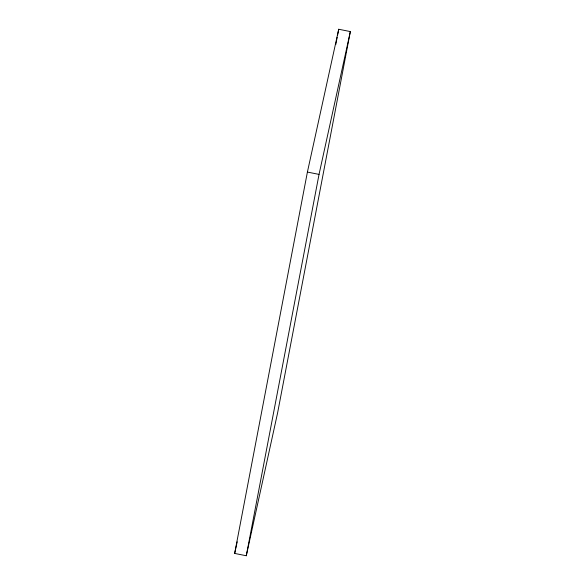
<?xml version="1.0" encoding="UTF-8"?>
<svg xmlns="http://www.w3.org/2000/svg" width="585" height="585" viewBox="0 0 585 585"><rect width="100%" height="100%" fill="white"/><g stroke="black" fill="none" stroke-linecap="round" stroke-linejoin="round"><path stroke-width="0.88" d="M234.658 553.425L307.403 172.063L338.715 29.25L350.342 31.575L277.597 412.937L246.285 555.75L234.658 553.425L237.203 541.82M335.805 44.504L337.172 37.323M337.516 35.531L338.715 29.25M246.285 555.75L319.037 174.396L350.342 31.575M307.403 172.063L319.037 174.396"/></g></svg>
